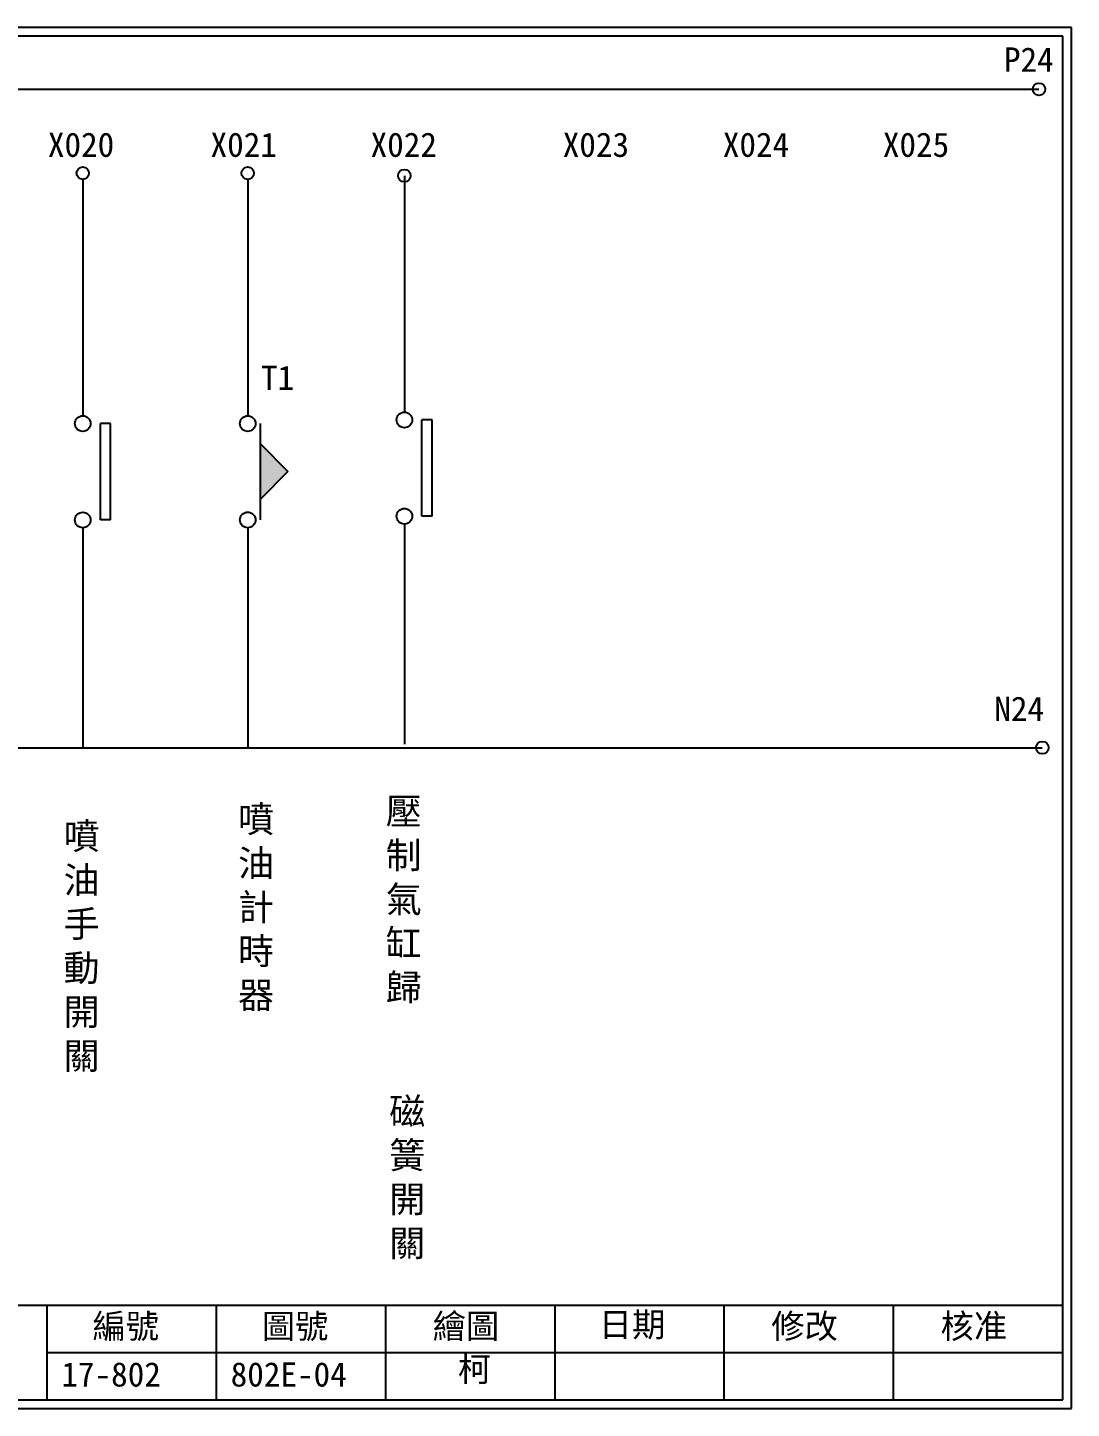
# Model space of a CAD drawing. Extents: x 275 to 562, y 265 to 469.
# Drawn here: x 407.8 to 561.9, y 264.9 to 468.9 of the extents above; entities that cross this region are included whole.
import ezdxf

# ---------------------------------------------------------------- set-up
doc = ezdxf.new("R2010")
doc.units = 0
doc.layers.get('0').update_dxf_attribs({"linetype": 'CONTINUOUS'})
doc.layers.add('圖框層', color=7, linetype='CONTINUOUS')
doc.layers.add('標尺寸層', color=3, linetype='CONTINUOUS')
doc.styles.add('CNS', font='romanc.shx', dxfattribs={"bigfont": 'chineset.shx'})
doc.styles.add('STSL', font='kaiu.ttf')

msp = doc.modelspace()

# ---------------------------------------------------------------- hatches: boundary and pattern name
msp.add_hatch(color=256).paths.add_polyline_path([(442.14, 399.25), (446.22, 403.33), (442.14, 407.41)])

# ---------------------------------------------------------------- linework, layer by layer
for p, q in [((420.03, 410.42), (418.53, 410.42)), ((467.52, 410.96), (466.01, 410.96)), ((442.14, 407.41), (446.22, 403.33)), ((446.22, 403.33), (442.14, 399.25)), ((420.03, 396.18), (418.53, 396.18)), ((467.52, 396.73), (466.01, 396.73))]:
    msp.add_line(p, q)
at = {"layer": '圖框層', "color": 7}
for p, q in [((561.9, 468.91), (274.9, 468.91)), ((560.65, 467.66), (276.15, 467.66)), ((560.65, 266.2), (560.65, 467.66)), ((561.9, 264.95), (561.9, 468.91)), ((276.15, 280.2), (560.65, 280.2)), ((410.65, 266.2), (410.65, 280.2)), ((435.65, 266.2), (435.65, 280.2)), ((460.65, 266.2), (460.65, 280.2)), ((485.65, 266.2), (485.65, 280.2)), ((510.65, 266.2), (510.65, 280.2)), ((535.65, 266.2), (535.65, 280.2)), ((410.65, 273.2), (560.65, 273.2)), ((276.15, 266.2), (560.65, 266.2)), ((274.9, 264.95), (561.9, 264.95))]:
    msp.add_line(p, q, dxfattribs=at)
at = {"layer": '標尺寸層', "color": 7}
for p, q in [((279.52, 459.81), (557.11, 459.81)), ((463.41, 447.04), (463.41, 412.11)), ((415.92, 446.5), (415.92, 411.57)), ((440.28, 446.5), (440.28, 411.57)), ((418.53, 396.18), (418.53, 410.42)), ((420.03, 396.18), (420.03, 410.42)), ((442.14, 396.19), (442.14, 410.42)), ((466.01, 396.73), (466.01, 410.96)), ((467.52, 396.73), (467.52, 410.96)), ((415.92, 395.04), (415.92, 362.54)), ((415.92, 395.03), (415.92, 362.54)), ((440.28, 395.04), (440.28, 362.54)), ((463.41, 395.58), (463.41, 363.08)), ((279.73, 362.54), (557.6, 362.54))]:
    msp.add_line(p, q, dxfattribs=at)
for centre, radius in [((557.11, 459.81), 0.92), ((415.92, 447.42), 0.92), ((415.92, 447.42), 0.92), ((440.28, 447.42), 0.92), ((463.41, 447.04), 0.92), ((463.41, 410.96), 1.15), ((415.92, 410.42), 1.15), ((440.28, 410.42), 1.15), ((463.41, 396.73), 1.15), ((415.92, 396.18), 1.15), ((440.28, 396.19), 1.15), ((557.6, 362.54), 0.92)]:
    msp.add_circle(centre, radius, dxfattribs=at)

# ---------------------------------------------------------------- texts
at = {"layer": '圖框層', "color": 4, "style": 'STSL'}
for s, p in [('P24', (551.94, 462.39)), ('X020', (410.77, 449.82)), ('X021', (434.79, 449.82)), ('X022', (458.42, 449.82)), ('X023', (486.79, 449.82)), ('X024', (510.43, 449.82)), ('X025', (534.06, 449.82)), ('T1', (442.23, 415.39)), ('N24', (550.52, 366.5)), ('繪圖', (467.59, 275.29)), ('日期', (492.12, 275.53)), ('編號', (417.36, 275.28)), ('圖號', (442.36, 275.28)), ('修改', (517.59, 275.29)), ('核准', (542.59, 275.29)), ('17-802', (412.76, 268.17)), ('802E-04', (437.76, 268.17)), ('  柯', (466.41, 268.92))]:
    msp.add_text(s, height=3.6, dxfattribs=at).set_placement(p)
at = {"layer": '標尺寸層', "color": 7, "char_height": 3.9, "style": 'CNS'}
for s, insert, width, attachment_point in [('{\\fDFKai-SB|b0|i0|c136|p65;壓制氣缸歸}', (463.31, 339.95), 3.2986, 5), ('{\\fDFKai-SB|b0|i0|c136|p65;噴油計時器}', (438.84, 353.95), 4.5683, 1), ('{\\fDFKai-SB|b0|i0|c136|p65;噴油手動\\P開關}', (413.08, 351.46), 5.1088, 1), ('{\\fDFKai-SB|b0|i0|c136|p65;磁簧開關}', (463.83, 298.88), 4.9608, 5)]:
    msp.add_mtext(s, dxfattribs=dict(at, insert=insert, width=width, attachment_point=attachment_point))

doc.saveas('drawing.dxf')
